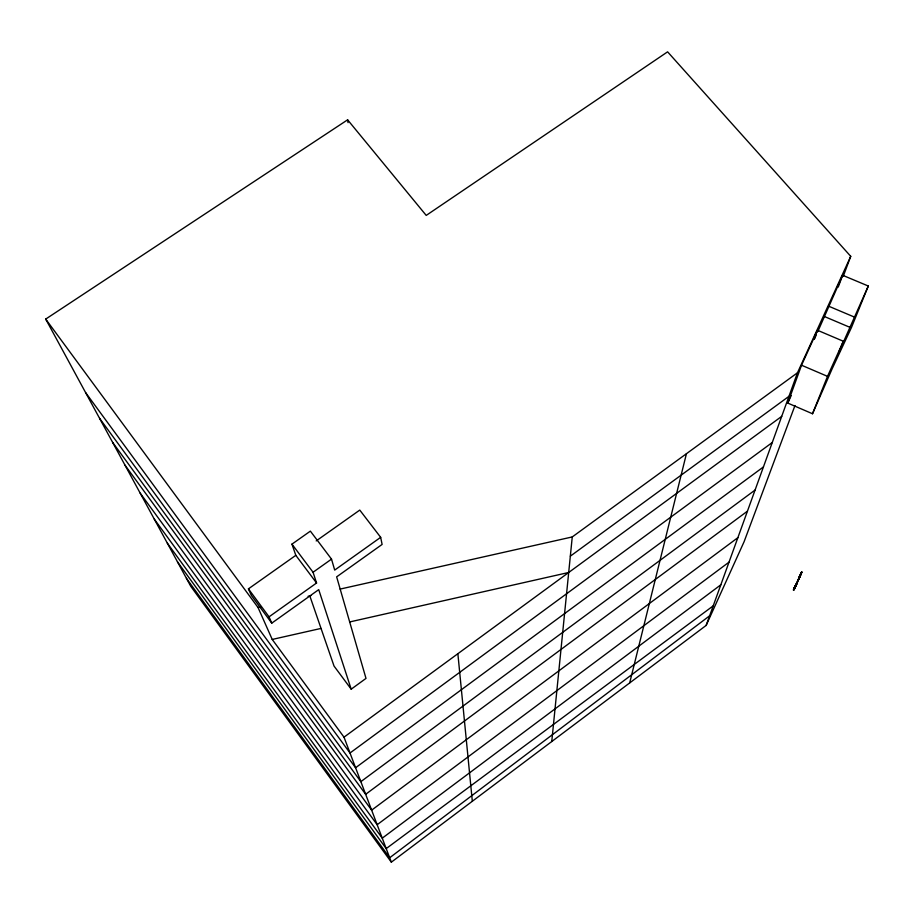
<?xml version="1.0" encoding="UTF-8"?>
<svg xmlns="http://www.w3.org/2000/svg" width="914" height="914" viewBox="0 0 914 914"><rect width="100%" height="100%" fill="white"/><g stroke="black" fill="none" stroke-linecap="round" stroke-linejoin="round"><path stroke-width="1.37" d="M800.298 575.009L793.9 588.845L796.825 582.766M551.759 741.528L572.255 536.941L797.465 372.786L850.728 256.331L667.597 51.835L426.221 215.407L347.617 119.825L45.7 319.089L190.718 586.24L391.341 862.165L706.145 625.427L744.099 541.705L794.986 405.519M629.677 682.929L686.437 453.721M795.283 585.531L793.912 588.81L794.277 587.873M794.015 588.513L793.443 589.93M801.338 573.227L801.555 572.667L798.813 579.099L801.544 572.827M794.814 587.931L796.894 583.372M794.117 589.621L794.814 587.782L794.026 589.69M706.145 625.427L797.465 372.786M795.237 585.646L794.117 588.353L794.997 586.799M868.3 286.025L851.471 327.486L832.197 368.685L812.512 413.756L787.777 403.085L801.532 365.223L817.482 330.262L843.348 341.253L839.269 351.376L868.3 286.025L842.628 275.263L817.744 331.713M814.191 339.231L817.482 330.262M795.169 585.771L794.46 587.542M838.241 287.042L842.628 275.263M843.256 276.336L850.728 256.331M794.106 588.353L793.409 590.044M799.819 576.688L800.55 574.849M812.512 413.756L827.513 376.351L843.348 341.253M798.95 578.711L801.692 571.878L800.527 574.906M793.855 588.924L793.775 589.187M797.236 582.675L795.854 586.011L798.973 578.733M796.951 583.223L795.409 586.445L800.595 574.415M799.144 577.1L799.819 575.534M801.498 572.781L801.921 571.856L801.532 572.735M799.11 577.18L799.43 576.506M799.601 577.317L801.27 573.478M814.294 339.254L816.019 335.484M787.777 403.085L791.204 395.591M796.014 585.6L793.969 589.987M795.603 585.988L794.7 587.496M800.321 574.426L801.429 572.29M709.618 615.808L389.672 857.766L186.422 578.322M729.018 562.156L377.162 824.725L154.283 519.118M720.826 584.811L382.258 838.172L167.319 543.133M737.861 537.683L371.644 810.158L140.208 493.194M747.458 511.154L365.646 794.312L124.967 465.123M713.217 605.856L386.199 848.603L177.476 561.847M755.09 490.041L360.847 781.653L112.685 442.49M763.441 466.928L355.58 767.749L99.592 418.372M772.261 442.513L350.005 753.01L85.608 392.597M570.336 556.169L788.953 396.333M391.341 862.165L344.007 737.164L781.721 416.361M309.835 595.962L334.033 666.055L351.193 689.179L366 678.405L336.649 576.86L382.109 544.436L380.67 537.329L359.773 510.092L316.198 540.917M380.67 537.329L334.695 570.085L331.519 559.128L310.372 531.137L291.954 544.138L295.816 555.335L248.425 588.856L251.361 595.437L271.766 623.142L318.723 589.644L351.193 689.179M271.766 623.142L269.047 616.836L316.564 582.995L313.056 572.255L331.519 559.128M45.7 319.089L258.045 607.524L272.223 639.446L320.94 628.444M350.165 621.84L568.702 572.484M258.045 607.524L260.833 606.896M308.098 596.282L310.886 595.654M340.077 589.096L572.255 536.941M828.518 306.133L854.293 317.021M824.634 316.621L850.1 327.406M801.532 365.223L827.513 376.351M291.954 544.138L313.056 572.255M295.816 555.335L316.564 582.995M248.425 588.856L269.047 616.836M272.223 639.446L344.007 737.164M347.617 119.825L348.04 122.613M457.868 653.716L472.321 801.258"/></g></svg>
